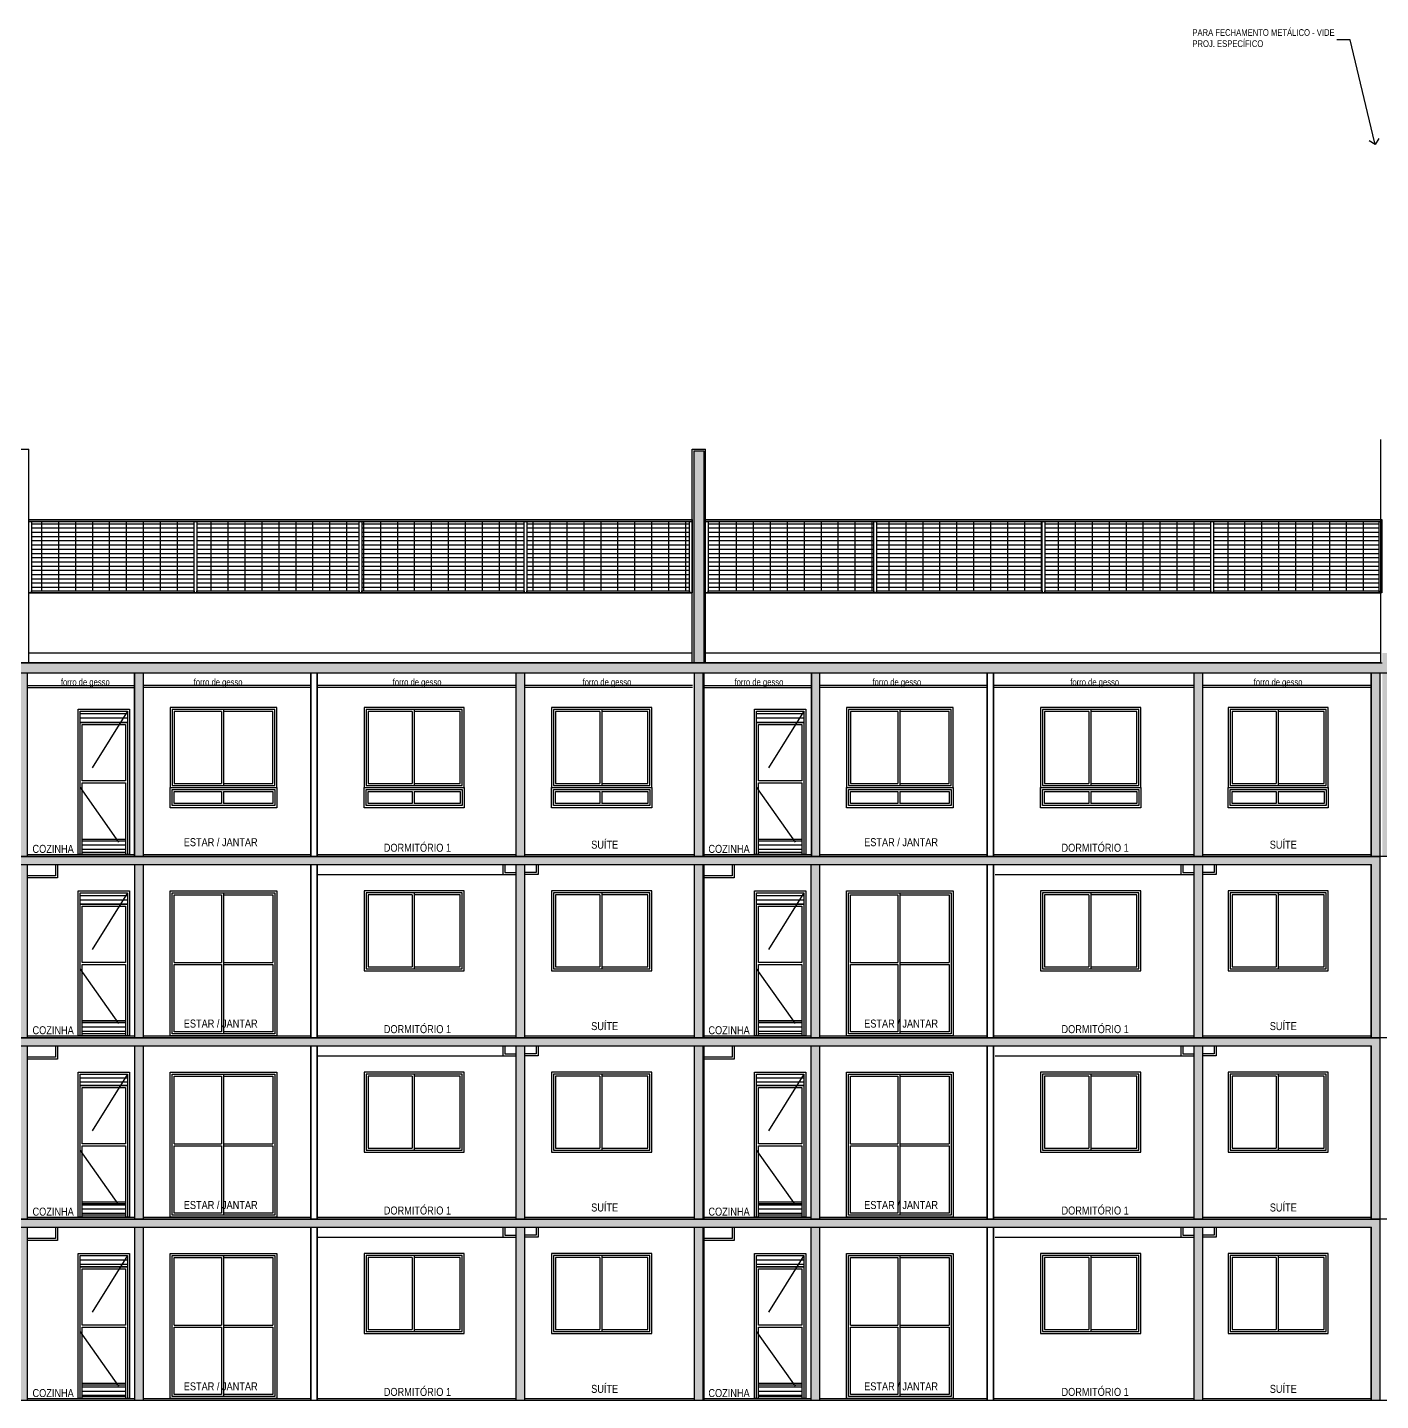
# Model space of a CAD drawing. Header units: metres. Extents: x -9086 to -7768, y 20 to 184.
# Drawn here: x -9042.32 to -9022.04, y 79.82 to 100.41 of the extents above; entities that cross this region are included whole.
import ezdxf
from ezdxf import colors
from ezdxf.entities.mleader import LeaderData, LeaderLine
from ezdxf.enums import TextEntityAlignment as Align
from ezdxf.math import Vec2, Vec3

# ---------------------------------------------------------------- set-up
doc = ezdxf.new("R2010")
doc.units = ezdxf.units.M
doc.linetypes.add('DASHEDX2', pattern=[1.5, 1, -0.5])
for name, color, linetype in [('ARQ-ALV ACAB', 4, 'Continuous'), ('ARQ-ALV OSSO', 5, 'Continuous'), ('ARQ-AUX', 7, 'Continuous'), ('ARQ-AUX1', 1, 'Continuous'), ('ARQ-CAX', 1, 'Continuous'), ('ARQ-DIM EMBASAM', 2, 'Continuous'), ('ARQ-EST', 2, 'Continuous'), ('ARQ-PRJ', 7, 'DASHEDX2'), ('ARQ-TXT', 2, 'Continuous'), ('ES-CORTE', 2, 'Continuous')]:
    doc.layers.add(name, color=color, linetype=linetype)
doc.styles.add('Adesa', font='ARIALN.TTF')

# ---------------------------------------------------------------- blocks, each defined once
blk = doc.blocks.new('V P 80x220')
at = {"layer": 'ARQ-CAX'}
h = blk.add_hatch(dxfattribs=at)
h.set_pattern_fill('LINE', scale=0.02)
h.set_pattern_definition([(0, (0.74004, 2.16916), (0, 0.0635), [])])
h.paths.add_polyline_path([(0.74, 2.145), (0.03, 2.145), (0.03, 2), (0.74, 2)])
h.paths.add_polyline_path([(0.71, 0.2), (0.06, 0.2), (0.06, 0.03), (0.71, 0.03)])
for points in [[(0.77, 0), (0.77, 2.175), (0, 2.175), (0, 0)], [(0.74, 2.145), (0.03, 2.145), (0.03, 1.975), (0.74, 1.975)]]:
    blk.add_lwpolyline(points, close=True, dxfattribs=at)
for points in [[(0.74, 0), (0.74, 1.975), (0.03, 1.975), (0.03, 0)], [(0.71, 1.1), (0.71, 1.945), (0.06, 1.945), (0.06, 1.1)], [(0.06, 1.1), (0.71, 1.1)], [(0.06, 1.07), (0.06, 0)], [(0.71, 1.07), (0.06, 1.07)], [(0.71, 0), (0.71, 1.07)], [(0.71, 0.23), (0.06, 0.23)], [(0.06, 0.2), (0.71, 0.2)], [(0.06, 0.03), (0.71, 0.03)], [(0, 0), (0.77, 0)]]:
    blk.add_lwpolyline(points, dxfattribs=at)
at = {"layer": 'ARQ-PRJ'}
blk.add_lwpolyline([(0.03, 2.145), (0.74, 1), (0.03, 0)], dxfattribs=at)
blk = doc.blocks.new('V P 160x220')
at = {"layer": 'ARQ-CAX'}
for p, q in [((0.06, 1.1), (0.77, 1.1)), ((0.06, 1.07), (0.77, 1.07)), ((0.8, 1.1), (1.54, 1.1)), ((0.8, 1.07), (1.54, 1.07))]:
    blk.add_line(p, q, dxfattribs=at)
for points in [[(0, 2.175), (1.6, 2.175), (1.6, 0), (0, 0)], [(0.03, 2.145), (1.57, 2.145), (1.57, 0.03), (0.03, 0.03)]]:
    blk.add_lwpolyline(points, close=True, dxfattribs=at)
for points in [[(0.06, 1.1), (0.06, 2.115), (0.77, 2.115)], [(0.77, 2.115), (0.77, 1.1)], [(0.8, 2.145), (0.8, 0.03)], [(0.8, 2.115), (1.54, 2.115), (1.54, 1.1)], [(0.77, 0.06), (0.06, 0.06), (0.06, 1.07)], [(0.77, 1.07), (0.77, 0.06)], [(1.54, 1.07), (1.54, 0.06), (0.8, 0.06)]]:
    blk.add_lwpolyline(points, dxfattribs=at)
blk = doc.blocks.new('V J 150x120')
for points in [[(1.5, 1.2), (0, 1.2), (0, 0), (1.5, 0)], [(1.47, 1.17), (0.03, 1.17), (0.03, 0.03), (1.47, 0.03)]]:
    blk.add_lwpolyline(points, close=True)
for points in [[(0.72, 1.14), (0.06, 1.14), (0.06, 0.06), (0.72, 0.06)], [(0.72, 1.14), (0.72, 0.06)], [(0.75, 1.17), (0.75, 0.03)], [(0.75, 0.06), (1.44, 0.06), (1.44, 1.14), (0.75, 1.14)]]:
    blk.add_lwpolyline(points)
blk = doc.blocks.new('CT AA TIPO')
at = {"layer": 'ARQ-EST'}
h = blk.add_hatch(color=8, dxfattribs=at)
h.dxf.hatch_style = 1
h.paths.add_polyline_path([(-0.18, 2.72), (-31.7, 2.72), (-31.7, 2.6), (-0.31, 2.6), (-0.31, 0), (-0.18, 0)])
h = blk.add_hatch(color=8, dxfattribs=at)
h.dxf.hatch_style = 1
h.paths.add_polyline_path([(-10.33, 2.6), (-10.4599, 2.6), (-10.4599, 0), (-10.33, 0)])
h.paths.add_polyline_path([(-8.58, 2.6), (-8.71, 2.6), (-8.71, 0), (-8.58, 0)])
h.paths.add_polyline_path([(-2.84, 2.6), (-2.97, 2.6), (-2.97, 0), (-2.84, 0)])
h.paths.add_polyline_path([(-31.57, 2.6), (-31.7, 2.6), (-31.7, 0), (-31.57, 0)])
h.paths.add_polyline_path([(-27.49, 2.6), (-27.6199, 2.6), (-27.6199, 0), (-27.49, 0)])
h.paths.add_polyline_path([(-22.2199, 2.6), (-22.35, 2.6), (-22.35, 0), (-22.2199, 0)])
h.paths.add_polyline_path([(-18.72, 2.6), (-18.85, 2.6), (-18.85, 0), (-18.72, 0)])
h.paths.add_polyline_path([(-20.47, 2.6), (-20.6, 2.6), (-20.6, 0), (-20.47, 0)])
h.paths.add_polyline_path([(-13, 2.6), (-13.13, 2.6), (-13.13, 0), (-13, 0)])
at = {"layer": 'ARQ-ALV ACAB'}
for p, q in [((-20.455, 0, 0), (-20.455, 2.6, 0)), ((-16.21, 0, 0), (-16.21, 2.6, 0)), ((-16.11, 0, 0), (-16.11, 2.6, 0)), ((-10.315, 0, 0), (-10.315, 2.6, 0)), ((-6.07, 0, 0), (-6.07, 2.6, 0)), ((-5.97, 0, 0), (-5.97, 2.6, 0)), ((-0.315, 0, 0), (-0.315, 2.6, 0)), ((-20.455, 0.03, 0), (-18.855, 0.03, 0)), ((-18.7199, 0.03, 0), (-16.21, 0.03, 0)), ((-16.11, 0.03, 0), (-13.13, 0.03, 0)), ((-13, 0.03, 0), (-10.46, 0.03, 0)), ((-10.315, 0.03, 0), (-8.71, 0.03, 0)), ((-8.58, 0.03, 0), (-6.07, 0.03, 0)), ((-5.97, 0.03, 0), (-2.97, 0.03, 0)), ((-2.84, 0.03, 0), (-0.315, 0.03, 0))]:
    blk.add_line(p, q, dxfattribs=at)
at = {"layer": 'ARQ-ALV OSSO'}
for p, q in [((-16.205, 0, 0), (-16.205, 2.6, 0)), ((-16.115, 0, 0), (-16.115, 2.6, 0)), ((-6.065, 0, 0), (-6.065, 2.6, 0)), ((-5.975, 0, 0), (-5.975, 2.6, 0))]:
    blk.add_line(p, q, dxfattribs=at)
at = {"layer": 'ARQ-AUX1'}
for p, q in [((-16.11, 2.45, 0), (-13.13, 2.45, 0)), ((-5.95, 2.45, 0), (-2.97, 2.45, 0))]:
    blk.add_line(p, q, dxfattribs=at)
at = {"layer": 'ARQ-AUX1', "elevation": 0}
for points in [[(-20.005, 2.6), (-20.005, 2.4), (-20.455, 2.4)], [(-20.035, 2.6), (-20.035, 2.43), (-20.455, 2.43)], [(-13.33, 2.6), (-13.33, 2.45), (-13.13, 2.45)], [(-13.3, 2.6), (-13.3, 2.48), (-13.13, 2.48)], [(-12.8, 2.6), (-12.8, 2.45), (-13, 2.45)], [(-12.83, 2.6), (-12.83, 2.48), (-13, 2.48)], [(-9.865, 2.6), (-9.865, 2.4), (-10.315, 2.4)], [(-9.895, 2.6), (-9.895, 2.43), (-10.315, 2.43)], [(-3.17, 2.6), (-3.17, 2.45), (-2.97, 2.45)], [(-3.14, 2.6), (-3.14, 2.48), (-2.97, 2.48)], [(-2.6401, 2.6), (-2.6401, 2.45), (-2.8401, 2.45)], [(-2.6701, 2.6), (-2.6701, 2.48), (-2.8401, 2.48)]]:
    blk.add_lwpolyline(points, dxfattribs=at)
at = {"layer": 'ES-CORTE'}
for p, q in [((-31.7, 2.72, 0), (-0.18, 2.72, 0)), ((-0.18, 0, 0), (-0.18, 2.72, 0)), ((-31.7, 2.6, 0), (-0.31, 2.6, 0)), ((-18.85, 0), (-18.85, 2.6)), ((-18.72, 0, 0), (-18.72, 2.6, 0)), ((-13.13, 0, 0), (-13.13, 2.6, 0)), ((-13, 0, 0), (-13, 2.6, 0)), ((-10.4599, 0, 0), (-10.4599, 2.6, 0)), ((-10.33, 0, 0), (-10.33, 2.6, 0)), ((-8.71, 0, 0), (-8.71, 2.6, 0)), ((-8.58, 0, 0), (-8.58, 2.6, 0)), ((-2.97, 0, 0), (-2.97, 2.6, 0)), ((-2.84, 0), (-2.84, 2.6)), ((-0.31, 0, 0), (-0.31, 2.6, 0)), ((1.8532, 0, 0), (-31.7, 0, 0))]:
    blk.add_line(p, q, dxfattribs=at)
at = {"layer": 'ARQ-CAX', "xscale": -1}
for p in [(-18.93, 0.0301), (-8.79, 0.0301)]:
    blk.add_blockref('V P 80x220', p, dxfattribs=at)
at = {"layer": 'ARQ-CAX'}
for name, p in [('V P 160x220', (-18.32, 0.03)), ('V J 150x120', (-15.41, 1.005, 0)), ('V J 150x120', (-12.6, 1.005, 0)), ('V P 160x220', (-8.18, 0.03)), ('V J 150x120', (-5.27, 1.005, 0)), ('V J 150x120', (-2.46, 1.005, 0))]:
    blk.add_blockref(name, p, dxfattribs=at)
at = {"layer": 'ARQ-TXT', "style": 'Adesa'}
for s, p in [('ESTAR / JANTAR', (-17.5608, 0.2147)), ('DORMITÓRIO 1', (-14.6119, 0.1441)), ('SUÍTE', (-11.8054, 0.1896)), ('ESTAR / JANTAR', (-7.3619, 0.2147)), ('DORMITÓRIO 1', (-4.4533, 0.1441)), ('SUÍTE', (-1.6328, 0.1896)), ('COZINHA', (-20.0726, 0.1123)), ('COZINHA', (-9.9409, 0.1123))]:
    blk.add_text(s, height=0.12, dxfattribs=at).set_placement(p, align=Align.MIDDLE)
blk = doc.blocks.new('V BAND INF 150x40')
at = {"layer": 'ARQ-CAX'}
for points in [[(0, 0), (1.5, 0), (1.5, -0.3), (0, -0.3)], [(0.03, -0.03), (1.47, -0.03), (1.47, -0.27), (0.03, -0.27)]]:
    blk.add_lwpolyline(points, close=True, dxfattribs=at)
for points in [[(0.72, -0.24), (0.06, -0.24), (0.06, -0.06), (0.72, -0.06)], [(0.72, -0.06), (0.72, -0.24)], [(0.75, -0.06), (1.44, -0.06), (1.44, -0.24), (0.75, -0.24)], [(0.75, -0.06), (0.75, -0.24)]]:
    blk.add_lwpolyline(points, dxfattribs=at)
blk = doc.blocks.new('V J 160x120')
at = {"layer": 'ARQ-CAX'}
for points in [[(1.6, 1.2), (0, 1.2), (0, 0), (1.6, 0)], [(1.57, 1.17), (0.03, 1.17), (0.03, 0.03), (1.57, 0.03)]]:
    blk.add_lwpolyline(points, close=True, dxfattribs=at)
for points in [[(0.77, 1.14), (0.06, 1.14), (0.06, 0.06), (0.77, 0.06)], [(0.77, 1.14), (0.77, 0.06)], [(0.8, 1.17), (0.8, 0.03)], [(0.8, 0.06), (1.54, 0.06), (1.54, 1.14), (0.8, 1.14)]]:
    blk.add_lwpolyline(points, dxfattribs=at)
blk = doc.blocks.new('V BAND INF 160x40')
at = {"layer": 'ARQ-CAX'}
for points in [[(0, 0), (1.6, 0), (1.6, -0.3), (0, -0.3)], [(0.03, -0.03), (1.57, -0.03), (1.57, -0.27), (0.03, -0.27)]]:
    blk.add_lwpolyline(points, close=True, dxfattribs=at)
for points in [[(0.77, -0.24), (0.06, -0.24), (0.06, -0.06), (0.77, -0.06)], [(0.77, -0.06), (0.77, -0.24)], [(0.8, -0.06), (1.54, -0.06), (1.54, -0.24), (0.8, -0.24)], [(0.8, -0.06), (0.8, -0.24)]]:
    blk.add_lwpolyline(points, dxfattribs=at)
blk = doc.blocks.new('CT AA DUPL INF')
at = {"layer": 'ARQ-EST'}
h = blk.add_hatch(color=8, dxfattribs=at)
h.dxf.hatch_style = 1
h.paths.add_polyline_path([(1.705, 2.65), (5.015, 2.65), (5.015, 2.93), (1.705, 2.93)])
h.paths.add_polyline_path([(5.02, 2.93), (5.02, 3.05), (-0.15, 3.05), (-0.15, 2.9), (-31.7, 2.9), (-31.7, 2.75), (-0.02, 2.75), (-0.02, 2.93)])
h.paths.add_polyline_path([(5.02, 3.05), (5.02, 2.93), (5.02, 2.75), (26.4, 2.75), (26.4, 2.9), (5.17, 2.9), (5.17, 3.05)])
h = blk.add_hatch(color=8, dxfattribs=at)
h.dxf.hatch_style = 1
h.paths.add_polyline_path([(-31.57, 2.75), (-31.7, 2.75), (-31.7, 0), (-31.57, 0)])
h.paths.add_polyline_path([(-29.04, 0), (-28.95, 0), (-28.95, 2.75), (-29.04, 2.75)])
h.paths.add_polyline_path([(-27.49, 2.75), (-27.62, 2.75), (-27.62, 0), (-27.49, 0)])
h.paths.add_polyline_path([(-22.22, 2.75), (-22.35, 2.75), (-22.35, 0), (-22.22, 0)])
h.paths.add_polyline_path([(-20.6, 0), (-20.47, 0), (-20.47, 2.75), (-20.6, 2.75)])
h.paths.add_polyline_path([(-18.85, 0), (-18.72, 0), (-18.72, 2.75), (-18.85, 2.75)])
h.paths.add_polyline_path([(-13.13, 0), (-13, 0), (-13, 2.75), (-13.13, 2.75)])
h = blk.add_hatch(color=8, dxfattribs=at)
h.dxf.hatch_style = 1
h.paths.add_polyline_path([(-10.46, 0), (-10.33, 0), (-10.33, 2.75), (-10.46, 2.75)])
h.paths.add_polyline_path([(-8.7, 0), (-8.58, 0), (-8.58, 2.75), (-8.7, 2.75)])
h.paths.add_polyline_path([(-2.84, 2.75), (-2.97, 2.75), (-2.97, 0), (-2.84, 0)])
h.paths.add_polyline_path([(-0.31, 0), (-0.18, 0), (-0.18, 2.75), (-0.31, 2.75)])
h.paths.add_polyline_path([(-0.02, 2.75), (-0.15, 2.75), (-0.15, 0), (-0.02, 0)])
at = {"layer": 'ARQ-ALV ACAB'}
for p, q in [((-20.455, 0, 0), (-20.455, 2.75, 0)), ((-18.855, 0), (-18.855, 2.75, 0)), ((-16.21, 0, 0), (-16.21, 2.75, 0)), ((-16.11, 0, 0), (-16.11, 2.75, 0)), ((-10.315, 0, 0), (-10.315, 2.75, 0)), ((-8.705, 0, 0), (-8.705, 2.75, 0)), ((-6.07, 0, 0), (-6.07, 2.75, 0)), ((-5.97, 0, 0), (-5.97, 2.75, 0)), ((-0.315, 0, 0), (-0.315, 2.75, 0)), ((-20.455, 0.03, 0), (-18.855, 0.03, 0)), ((-18.72, 0.03, 0), (-16.21, 0.03, 0)), ((-16.11, 0.03, 0), (-13.13, 0.03, 0)), ((-13, 0.03, 0), (-10.46, 0.03, 0)), ((-10.315, 0.03, 0), (-8.705, 0.03, 0)), ((-8.58, 0.03, 0), (-6.07, 0.03, 0)), ((-5.97, 0.03, 0), (-2.97, 0.03, 0)), ((-2.84, 0.03, 0), (-0.315, 0.03, 0))]:
    blk.add_line(p, q, dxfattribs=at)
at = {"layer": 'ARQ-ALV OSSO'}
for p, q in [((-16.205, 0, 0), (-16.205, 2.75, 0)), ((-16.115, 0, 0), (-16.115, 2.75, 0)), ((-6.065, 0, 0), (-6.065, 2.75, 0)), ((-5.975, 0, 0), (-5.975, 2.75, 0))]:
    blk.add_line(p, q, dxfattribs=at)
at = {"layer": 'ARQ-AUX1'}
for p, q in [((-20.455, 2.56, 0), (-18.855, 2.56, 0)), ((-20.455, 2.53, 0), (-18.855, 2.53, 0)), ((-16.21, 2.56, 0), (-18.72, 2.56, 0)), ((-16.21, 2.53, 0), (-18.72, 2.53, 0)), ((-13.13, 2.56, 0), (-16.11, 2.56, 0)), ((-13.13, 2.53, 0), (-16.11, 2.53, 0)), ((-10.49, 2.56, 0), (-13, 2.56, 0)), ((-10.49, 2.53, 0), (-13, 2.53, 0)), ((-10.315, 2.56, 0), (-8.705, 2.56, 0)), ((-10.315, 2.53, 0), (-8.705, 2.53, 0)), ((-6.07, 2.56, 0), (-8.58, 2.56, 0)), ((-6.07, 2.53, 0), (-8.58, 2.53, 0)), ((-2.97, 2.56, 0), (-5.97, 2.56, 0)), ((-2.97, 2.53, 0), (-5.97, 2.53, 0)), ((-0.31, 2.56, 0), (-2.84, 2.56, 0)), ((-0.31, 2.53, 0), (-2.84, 2.53, 0))]:
    blk.add_line(p, q, dxfattribs=at)
at = {"layer": 'ES-CORTE'}
for p, q in [((-31.7, 2.9, 0), (-0.15, 2.9, 0)), ((-31.7, 2.75, 0), (-0.02, 2.75, 0)), ((-18.85, 0), (-18.85, 2.75, 0)), ((-18.72, 0), (-18.72, 2.75, 0)), ((-13.13, 0, 0), (-13.13, 2.75, 0)), ((-13, 0, 0), (-13, 2.75, 0)), ((-10.46, 0, 0), (-10.46, 2.75, 0)), ((-10.33, 0, 0), (-10.33, 2.75, 0)), ((-8.7, 0, 0), (-8.7, 2.75, 0)), ((-8.58, 0, 0), (-8.58, 2.75, 0)), ((-2.97, 0, 0), (-2.97, 2.75, 0)), ((-2.84, 0), (-2.84, 2.75, 0)), ((-0.31, 0, 0), (-0.31, 2.75, 0)), ((-0.18, 0, 0), (-0.18, 2.75, 0)), ((1.851, 0, 0), (-31.7, 0, 0))]:
    blk.add_line(p, q, dxfattribs=at)
at = {"layer": 'ARQ-CAX', "xscale": -1}
for p in [(-18.93, 0.03), (-8.79, 0.03)]:
    blk.add_blockref('V P 80x220', p, dxfattribs=at)
at = {"layer": 'ARQ-CAX'}
for name, p in [('V J 160x120', (-18.32, 1.03)), ('V J 150x120', (-15.41, 1.03, 0)), ('V J 150x120', (-12.6, 1.03, 0)), ('V J 160x120', (-8.18, 1.03)), ('V J 150x120', (-5.27, 1.03, 0)), ('V J 150x120', (-2.46, 1.03, 0)), ('V BAND INF 160x40', (-18.32, 1.03)), ('V BAND INF 150x40', (-15.41, 1.03, 0)), ('V BAND INF 150x40', (-12.6, 1.03, 0)), ('V BAND INF 160x40', (-8.18, 1.03)), ('V BAND INF 150x40', (-5.27, 1.03, 0)), ('V BAND INF 150x40', (-2.46, 1.03, 0))]:
    blk.add_blockref(name, p, dxfattribs=at)
at = {"layer": 'ARQ-TXT', "style": 'Adesa'}
for s, height, p in [('forro de gesso', 0.1, (-19.59, 2.6, 0)), ('forro de gesso', 0.1, (-17.6, 2.6, 0)), ('forro de gesso', 0.1, (-14.617, 2.6, 0)), ('forro de gesso', 0.1, (-11.771, 2.6, 0)), ('forro de gesso', 0.1, (-9.493, 2.6, 0)), ('forro de gesso', 0.1, (-7.426, 2.6, 0)), ('forro de gesso', 0.1, (-4.46, 2.6, 0)), ('forro de gesso', 0.1, (-1.711, 2.6, 0)), ('ESTAR / JANTAR', 0.12, (-17.561, 0.215)), ('DORMITÓRIO 1', 0.12, (-14.612, 0.144)), ('SUÍTE', 0.12, (-11.805, 0.19)), ('ESTAR / JANTAR', 0.12, (-7.362, 0.215)), ('DORMITÓRIO 1', 0.12, (-4.453, 0.144)), ('SUÍTE', 0.12, (-1.633, 0.19)), ('COZINHA', 0.12, (-20.073, 0.112)), ('COZINHA', 0.12, (-9.941, 0.112))]:
    blk.add_text(s, height=height, dxfattribs=at).set_placement(p, align=Align.MIDDLE)
blk = doc.blocks.new('v grd dupl sup 2')
at = {"transparency": 33554687}
h = blk.add_hatch(dxfattribs=at)
h.set_pattern_fill('GRATE', scale=0.08)
h.set_pattern_definition([(0, (0.04, 1.02001), (0, 0.0635), []), (90, (0.04, 1.02), (-0.254, 2e-17), [])])
h.paths.add_polyline_path([(0.04, 1.07), (0.04, 0.03), (2.475, 0.03), (2.475, 1.07)])
h.paths.add_polyline_path([(2.515, 1.07), (2.515, 0.03), (4.95, 0.03), (4.95, 1.07)])
h.paths.add_polyline_path([(4.99, 1.07), (4.99, 0.03), (7.425, 0.03), (7.425, 1.07)])
h.paths.add_polyline_path([(7.465, 1.07), (7.465, 0.03), (9.9, 0.03), (9.9, 1.07)])
at = {"ltscale": 0.05}
blk.add_lwpolyline([(9.94, 1.1), (9.94, 1.07), (0, 1.07), (0, 1.1)], close=True, dxfattribs=at)
for points in [[(0, 1.07), (0.04, 1.07), (0.04, 0), (0, 0)], [(2.475, 1.07), (2.515, 1.07), (2.515, 0), (2.475, 0)], [(4.95, 1.07), (4.99, 1.07), (4.99, 0), (4.95, 0)], [(7.425, 1.07), (7.465, 1.07), (7.465, 0), (7.425, 0)], [(9.9, 1.07), (9.94, 1.07), (9.94, 0), (9.9, 0)], [(0.04, 0.03), (2.475, 0.03), (2.475, 0), (0.04, 0)], [(2.515, 0.03), (4.95, 0.03), (4.95, 0), (2.515, 0)], [(4.99, 0.03), (7.425, 0.03), (7.425, 0), (4.99, 0)], [(7.465, 0.03), (9.9, 0.03), (9.9, 0), (7.465, 0)]]:
    blk.add_lwpolyline(points, close=True)
blk.add_lwpolyline([(0.02, 1.07), (9.92, 1.07)])
blk = doc.blocks.new('v gr gradil dup sup 3')
at = {"transparency": 33554687}
h = blk.add_hatch(dxfattribs=at)
h.set_pattern_fill('GRATE', scale=0.08)
h.set_pattern_definition([(0, (0.04, 1.02001), (0, 0.0635), []), (90, (0.04, 1.02), (-0.254, 2e-17), [])])
h.paths.add_polyline_path([(0.04, 1.07), (0.04, 0.03), (2.525, 0.03), (2.525, 1.07)])
h.paths.add_polyline_path([(2.565, 1.07), (2.565, 0.03), (5.05, 0.03), (5.05, 1.07)])
h.paths.add_polyline_path([(5.09, 1.07), (5.09, 0.03), (7.575, 0.03), (7.575, 1.07)])
h.paths.add_polyline_path([(7.615, 1.07), (7.615, 0.03), (10.1, 0.03), (10.1, 1.07)])
at = {"ltscale": 0.05}
blk.add_lwpolyline([(10.14, 1.1), (10.14, 1.07), (0, 1.07), (0, 1.1)], close=True, dxfattribs=at)
for points in [[(0, 1.07), (0.04, 1.07), (0.04, 0), (0, 0)], [(2.525, 1.07), (2.565, 1.07), (2.565, 0), (2.525, 0)], [(5.05, 1.07), (5.09, 1.07), (5.09, 0), (5.05, 0)], [(7.575, 1.07), (7.615, 1.07), (7.615, 0), (7.575, 0)], [(10.1, 1.07), (10.14, 1.07), (10.14, 0), (10.1, 0)], [(0.04, 0.03), (2.525, 0.03), (2.525, 0), (0.04, 0)], [(2.565, 0.03), (5.05, 0.03), (5.05, 0), (2.565, 0)], [(5.09, 0.03), (7.575, 0.03), (7.575, 0), (5.09, 0)], [(7.615, 0.03), (10.1, 0.03), (10.1, 0), (7.615, 0)]]:
    blk.add_lwpolyline(points, close=True)
blk.add_lwpolyline([(0.02, 1.07), (10.12, 1.07)])
blk = doc.blocks.new('CT AA DUPL SUP')
at = {"layer": 'ES-CORTE'}
h = blk.add_hatch(color=8, dxfattribs=at)
h.dxf.hatch_style = 1
h.paths.add_polyline_path([(-10.47, -0.14), (-10.32, -0.14), (-10.32, 3.04), (-10.47, 3.04)])
at = {"layer": 'ARQ-ALV ACAB'}
for p, q in [((-20.435, -0.14, 0), (-20.435, 3.065, 0)), ((-10.495, -0.14, 0), (-10.495, 3.065, 0)), ((-10.295, -0.14, 0), (-10.295, 3.065, 0)), ((-20.435, 0.01, 0), (-10.495, 0.01, 0)), ((-10.295, 0.01, 0), (-0.175, 0.01, 0))]:
    blk.add_line(p, q, dxfattribs=at)
blk.add_lwpolyline([(-0.175, 3.21), (-0.175, -0.14)], dxfattribs=at)
at = {"layer": 'ARQ-ALV ACAB', "elevation": 0}
for points in [[(-20.635, 3.065), (-20.435, 3.065)], [(-10.495, 3.065), (-10.295, 3.065)]]:
    blk.add_lwpolyline(points, dxfattribs=at)
at = {"layer": 'ARQ-ALV OSSO'}
for p, q in [((-10.47, 3.04, 0), (-10.47, -0.14)), ((-10.32, 3.04, 0), (-10.32, -0.14, 0))]:
    blk.add_line(p, q, dxfattribs=at)
at = {"layer": 'ARQ-ALV OSSO', "elevation": 0}
blk.add_lwpolyline([(-10.47, 3.04), (-10.32, 3.04)], dxfattribs=at)
at = {"layer": 'ARQ-AUX', "elevation": 0}
blk.add_lwpolyline([(-20.435, 0.91), (-10.495, 0.91)], dxfattribs=at)
at = {"layer": 'ES-CORTE', "elevation": 0}
blk.add_lwpolyline([(-0.175, -0.14), (-31.7, -0.14)], dxfattribs=at)
at = {"layer": 'ARQ-AUX'}
for name, p in [('v grd dupl sup 2', (-20.435, 0.91, 0)), ('v gr gradil dup sup 3', (-10.295, 0.91, 0))]:
    blk.add_blockref(name, p, dxfattribs=at)
blk = doc.blocks.new('_Open90')
at = {"color": 0, "linetype": 'ByBlock', "lineweight": -2}
for p, q in [((0, 0), (-1, 0)), ((-0.5, 0.5), (0, 0)), ((0, 0), (-0.5, -0.5))]:
    blk.add_line(p, q, dxfattribs=at)
blk = doc.blocks.new('CTE ELEV')
at = {"ltscale": 0.05, "elevation": 0}
blk.add_lwpolyline([(-9032.1593, 91.93), (-9022.0396, 91.93)], dxfattribs=at)
at = {"layer": 'ARQ-AUX'}
blk.add_blockref('CT AA DUPL SUP', (-9021.8644, 91.02, 0), dxfattribs=at)
at = {"layer": 'ARQ-AUX1'}
for name, p in [('CT AA DUPL INF', (-9021.8644, 87.98, 0)), ('CT AA TIPO', (-9021.8644, 85.26, 0)), ('CT AA TIPO', (-9021.8644, 82.54, 0)), ('CT AA TIPO', (-9021.8644, 79.82, 0))]:
    blk.add_blockref(name, p, dxfattribs=at)
at = {"layer": 'ARQ-TXT'}
ml = blk.add_multileader_mtext('Standard', dxfattribs=at)
ml.set_content('{\\C256;PARA FECHAMENTO METÁLICO - VIDE PROJ. ESPECÍFICO}', color=2, style='Adesa')
ml.set_leader_properties(color=256)
ml.set_arrow_properties(name='OPEN90')
ml.build(insert=Vec2(0, 0))
ml.multileader.update_dxf_attribs({"text_left_attachment_type": 2, "text_right_attachment_type": 2, "dogleg_length": 0.2, "arrow_head_size": 0.15})
ctx = ml.context
ctx.base_point, ctx.char_height, ctx.arrow_head_size, ctx.landing_gap_size, ctx.plane_origin = Vec3(-9024.9097, 100.2229), 0.1, 0.15, 0.05, Vec3(-9021.5155, 98.9906)
ctx.left_attachment, ctx.right_attachment = 2, 2
notes = []
notes.append((ctx, [(0, (1, 1, 0), (-9022.4925, 100.2229), (-1, 0), 0.2, [(0, [(-9022.1217, 98.6538)], 0, [])])]))
ctx.mtext.insert, ctx.mtext.width, ctx.mtext.flow_direction = Vec3(-9024.8597, 100.383), 2.360708, 5
for ctx, leaders in notes:
    for number, flags, end, landing, length, lines in leaders:
        leader = LeaderData()
        leader.index, (leader.has_last_leader_line, leader.has_dogleg_vector, leader.attachment_direction) = number, flags
        leader.last_leader_point, leader.dogleg_vector, leader.dogleg_length = Vec3(end), Vec3(landing), length
        for number, points, colour, breaks in lines:
            line = LeaderLine()
            line.index, line.vertices, line.color, line.breaks = number, Vec3.list(points), colors.encode_raw_color(colour), breaks
            leader.lines.append(line)
        ctx.leaders.append(leader)

msp = doc.modelspace()

# ---------------------------------------------------------------- block references
at = {"layer": 'ARQ-DIM EMBASAM'}
msp.add_blockref('CTE ELEV', (0, 0), dxfattribs=at)

doc.saveas('drawing.dxf')
